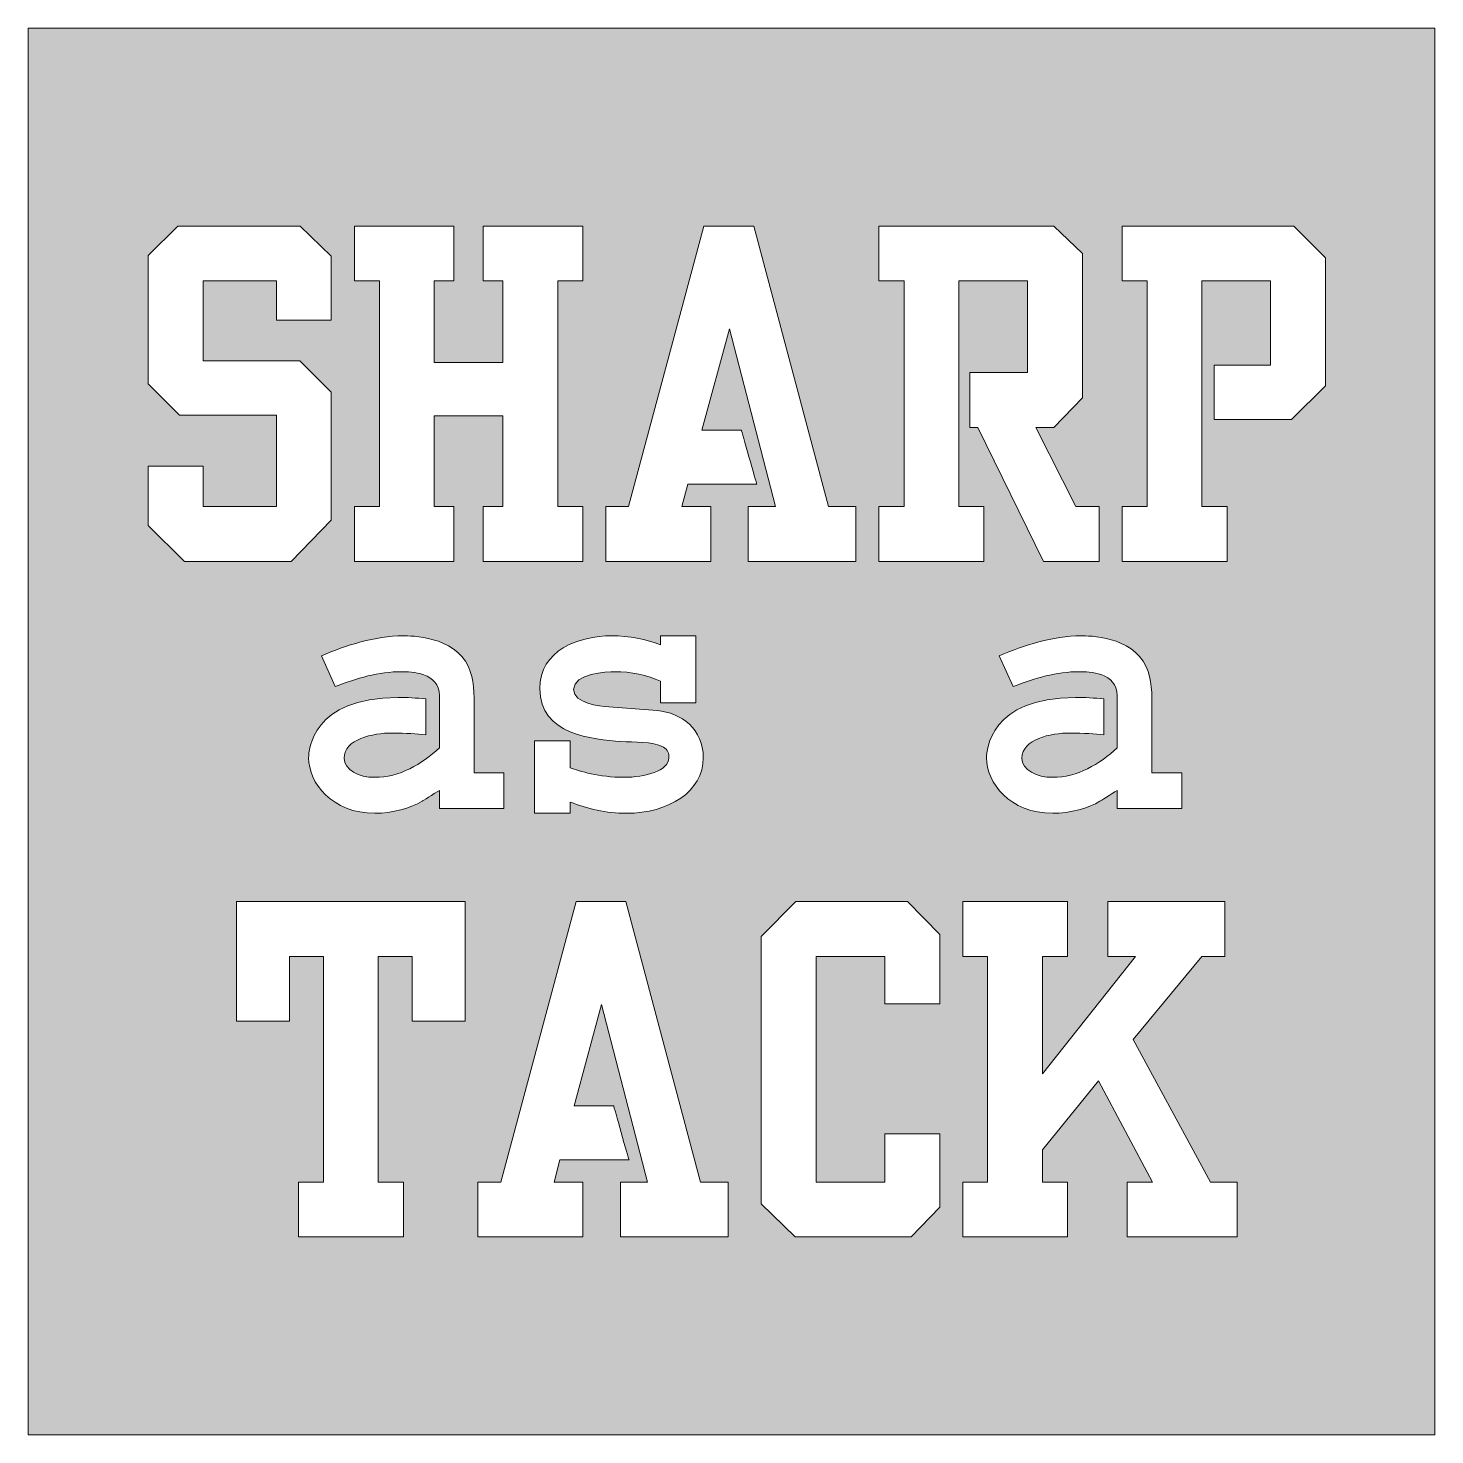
# Model space of a CAD drawing. Header units: inches. Extents: x 0 to 102, y 0 to 102.
import ezdxf

# ---------------------------------------------------------------- set-up
doc = ezdxf.new("R2010")
doc.units = ezdxf.units.IN
doc.header["$MEASUREMENT"] = 0
doc.layers.add('Layer 1', color=7, linetype='Continuous')

msp = doc.modelspace()

# ---------------------------------------------------------------- hatches: boundary and pattern name
at = {"layer": 'Layer 1', "true_color": 0xc1272f}
h = msp.add_hatch(color=242, dxfattribs=at)
h.dxf.hatch_style = 2
h.paths.add_polyline_path([(101.6, 101.6), (0, 101.6), (0, 0), (101.6, 0)])
h.paths.add_polyline_path([(61.45, 67.05), (63.26, 67.05), (63.26, 83.34), (61.45, 83.34), (61.45, 87.3), (74.08, 87.3), (76.15, 85.33), (76.15, 74.91), (74.08, 72.76), (72.77, 72.76), (75.67, 67.05), (77.35, 67.05), (77.35, 63.09), (73.33, 63.09), (68.6, 72.76), (68.01, 72.76), (68.01, 76.72), (72.19, 76.72), (72.19, 83.34), (67.22, 83.34), (67.22, 67.05), (69.03, 67.05), (69.03, 63.09), (61.45, 63.09)])
edge = h.paths.add_edge_path()
edge.add_spline(control_points=[(83.32, 47.82), (83.32, 47.82), (83.32, 45.23), (83.32, 45.23), (83.32, 45.23), (78.66, 45.23), (78.66, 45.23), (78.66, 45.23), (78.66, 46.54), (78.66, 46.54), (78.25, 46.29), (77.41, 45.76), (77.41, 45.76), (76.63, 45.28), (75.24, 44.89), (74.01, 44.89), (70.89, 44.89), (69.22, 47.1), (69.22, 48.91), (69.22, 49.44), (69.47, 53.26), (75.65, 53.26), (76.31, 53.26), (77.01, 53.22), (77.69, 53.16), (77.69, 53.16), (77.69, 50.56), (77.69, 50.56), (77.04, 50.62), (76.26, 50.69), (75.26, 50.69), (73.84, 50.69), (71.78, 50.25), (71.78, 48.88), (71.78, 47.99), (72.87, 47.49), (73.98, 47.49), (75.79, 47.49), (77.38, 48.43), (78.66, 49.63), (78.66, 49.63), (78.66, 50.47), (78.66, 50.47), (78.66, 50.47), (78.66, 53.06), (78.66, 53.06), (78.66, 53.06), (78.66, 53.39), (78.66, 53.39), (78.66, 55.07), (76.6, 55.12), (75.93, 55.12), (74.29, 55.12), (72.67, 54.65), (71.14, 54.04), (71.14, 54.04), (70.14, 56.27), (70.14, 56.27), (71.92, 57.02), (74.01, 57.71), (76.04, 57.71), (76.6, 57.71), (79.72, 57.71), (80.75, 55.48), (81.17, 54.59), (81.17, 53.48), (81.17, 52.45), (81.17, 52.45), (81.17, 47.82), (81.17, 47.82), (81.17, 47.82), (83.32, 47.82), (83.32, 47.82)], knot_values=[0, 0, 0, 0, 1, 1, 1, 2, 2, 2, 3, 3, 3, 4, 4, 4, 5, 5, 5, 6, 6, 6, 7, 7, 7, 8, 8, 8, 9, 9, 9, 10, 10, 10, 11, 11, 11, 12, 12, 12, 13, 13, 13, 14, 14, 14, 15, 15, 15, 16, 16, 16, 17, 17, 17, 18, 18, 18, 19, 19, 19, 20, 20, 20, 21, 21, 21, 22, 22, 22, 23, 23, 23, 24, 24, 24, 24], degree=3, periodic=1)
h.paths.add_polyline_path([(23.56, 67.05), (25.37, 67.05), (25.37, 83.34), (23.56, 83.34), (23.56, 87.3), (30.75, 87.3), (30.75, 83.34), (29.33, 83.34), (29.33, 77.44), (34.29, 77.44), (34.29, 83.34), (32.87, 83.34), (32.87, 87.3), (40.06, 87.3), (40.06, 83.34), (38.25, 83.34), (38.25, 67.05), (40.06, 67.05), (40.06, 63.09), (32.87, 63.09), (32.87, 67.05), (34.29, 67.05), (34.29, 73.6), (29.33, 73.6), (29.33, 67.05), (30.75, 67.05), (30.75, 63.09), (23.56, 63.09)])
edge = h.paths.add_edge_path()
edge.add_spline(control_points=[(42.38, 55.12), (41.77, 55.12), (39.4, 54.98), (39.4, 53.84), (39.4, 52.81), (41.27, 52.64), (41.94, 52.59), (41.94, 52.59), (45.42, 52.31), (45.42, 52.31), (47.2, 52.17), (48.76, 50.94), (48.76, 48.91), (48.76, 46.46), (46.28, 44.89), (43.19, 44.89), (41.77, 44.89), (40.35, 45.23), (39.15, 45.7), (39.15, 45.7), (39.15, 44.89), (39.15, 44.89), (39.15, 44.89), (36.58, 44.89), (36.58, 44.89), (36.58, 44.89), (36.58, 50.13), (36.58, 50.13), (36.58, 50.13), (39.15, 50.13), (39.15, 50.13), (39.15, 50.13), (39.15, 48.18), (39.15, 48.18), (39.85, 47.93), (41.21, 47.49), (43.05, 47.49), (44.53, 47.49), (46.28, 47.96), (46.28, 48.91), (46.28, 49.21), (46.2, 49.49), (45.89, 49.66), (45.03, 50.13), (43.8, 49.99), (42.8, 50.08), (40.85, 50.25), (36.95, 50.52), (36.95, 53.9), (36.95, 56.66), (39.73, 57.71), (42.16, 57.71), (43.38, 57.71), (44.67, 57.46), (45.67, 57.07), (45.67, 57.07), (45.67, 57.71), (45.67, 57.71), (45.67, 57.71), (48.23, 57.71), (48.23, 57.71), (48.23, 57.71), (48.23, 52.86), (48.23, 52.86), (48.23, 52.86), (45.67, 52.86), (45.67, 52.86), (45.67, 52.86), (45.67, 54.43), (45.67, 54.43), (44.75, 54.87), (43.52, 55.12), (42.38, 55.12)], knot_values=[0, 0, 0, 0, 1, 1, 1, 2, 2, 2, 3, 3, 3, 4, 4, 4, 5, 5, 5, 6, 6, 6, 7, 7, 7, 8, 8, 8, 9, 9, 9, 10, 10, 10, 11, 11, 11, 12, 12, 12, 13, 13, 13, 14, 14, 14, 15, 15, 15, 16, 16, 16, 17, 17, 17, 18, 18, 18, 19, 19, 19, 20, 20, 20, 21, 21, 21, 22, 22, 22, 23, 23, 23, 24, 24, 24, 24], degree=3, periodic=1)
edge = h.paths.add_edge_path()
edge.add_spline(control_points=[(28.45, 45.76), (27.67, 45.28), (26.28, 44.89), (25.05, 44.89), (21.93, 44.89), (20.26, 47.1), (20.26, 48.91), (20.26, 49.44), (20.51, 53.26), (26.7, 53.26), (27.35, 53.26), (28.05, 53.22), (28.73, 53.16), (28.73, 53.16), (28.73, 50.56), (28.73, 50.56), (28.08, 50.62), (27.3, 50.69), (26.31, 50.69), (24.88, 50.69), (22.82, 50.25), (22.82, 48.88), (22.82, 47.99), (23.91, 47.49), (25.02, 47.49), (26.83, 47.49), (28.42, 48.43), (29.71, 49.63), (29.71, 49.63), (29.71, 50.47), (29.71, 50.47), (29.71, 50.47), (29.71, 53.06), (29.71, 53.06), (29.71, 53.06), (29.71, 53.39), (29.71, 53.39), (29.71, 55.07), (27.64, 55.12), (26.97, 55.12), (25.33, 55.12), (23.71, 54.65), (22.18, 54.04), (22.18, 54.04), (21.18, 56.27), (21.18, 56.27), (22.96, 57.02), (25.05, 57.71), (27.09, 57.71), (27.64, 57.71), (30.76, 57.71), (31.8, 55.48), (32.21, 54.59), (32.21, 53.48), (32.21, 52.45), (32.21, 52.45), (32.21, 47.82), (32.21, 47.82), (32.21, 47.82), (34.36, 47.82), (34.36, 47.82), (34.36, 47.82), (34.36, 45.23), (34.36, 45.23), (34.36, 45.23), (29.71, 45.23), (29.71, 45.23), (29.71, 45.23), (29.71, 46.54), (29.71, 46.54), (29.29, 46.29), (28.45, 45.76), (28.45, 45.76)], knot_values=[0, 0, 0, 0, 1, 1, 1, 2, 2, 2, 3, 3, 3, 4, 4, 4, 5, 5, 5, 6, 6, 6, 7, 7, 7, 8, 8, 8, 9, 9, 9, 10, 10, 10, 11, 11, 11, 12, 12, 12, 13, 13, 13, 14, 14, 14, 15, 15, 15, 16, 16, 16, 17, 17, 17, 18, 18, 18, 19, 19, 19, 20, 20, 20, 21, 21, 21, 22, 22, 22, 23, 23, 23, 24, 24, 24, 24], degree=3, periodic=1)
h.paths.add_polyline_path([(8.67, 65.68), (8.67, 69.97), (12.63, 69.97), (12.63, 67.05), (17.93, 67.05), (17.93, 73.65), (10.93, 73.65), (8.67, 75.91), (8.67, 85.19), (10.82, 87.3), (19.65, 87.3), (21.88, 85.12), (21.88, 80.51), (17.93, 80.51), (17.93, 83.34), (12.63, 83.34), (12.63, 77.57), (19.63, 77.57), (21.88, 75.3), (21.88, 66.07), (18.99, 63.09), (11.3, 63.09)])
h.paths.add_polyline_path([(31.56, 29.87), (27.74, 29.87), (27.74, 34.55), (25.29, 34.55), (25.29, 18.26), (27.1, 18.26), (27.1, 14.3), (19.52, 14.3), (19.52, 18.26), (21.33, 18.26), (21.33, 34.55), (18.88, 34.55), (18.88, 29.87), (15.05, 29.87), (15.05, 38.51), (31.56, 38.51)])
edge = h.paths.add_edge_path()
edge.add_spline(control_points=[(50.56, 14.3), (50.56, 14.3), (42.78, 14.3), (42.78, 14.3), (42.78, 14.3), (42.78, 18.26), (42.78, 18.26), (42.78, 18.26), (44.74, 18.26), (44.74, 18.26), (44.74, 18.26), (41.42, 31.09), (41.42, 31.09), (41.42, 31.09), (39.43, 23.77), (39.43, 23.77), (39.43, 23.77), (42.29, 23.77), (42.29, 23.77), (42.29, 23.77), (43.37, 19.92), (43.4, 19.86), (43.4, 19.86), (38.41, 19.86), (38.41, 19.86), (38.41, 19.86), (37.99, 18.26), (37.99, 18.26), (37.99, 18.26), (40.07, 18.26), (40.07, 18.26), (40.07, 18.26), (40.07, 14.3), (40.07, 14.3), (40.07, 14.3), (32.49, 14.3), (32.49, 14.3), (32.49, 14.3), (32.49, 18.26), (32.49, 18.26), (32.49, 18.26), (34.14, 18.26), (34.14, 18.26), (34.14, 18.26), (39.58, 38.51), (39.58, 38.51), (39.58, 38.51), (43.17, 38.51), (43.17, 38.51), (43.17, 38.51), (48.57, 18.26), (48.57, 18.26), (48.57, 18.26), (50.56, 18.26), (50.56, 18.26), (50.56, 18.26), (50.56, 14.3), (50.56, 14.3)], knot_values=[0, 0, 0, 0, 1, 1, 1, 2, 2, 2, 3, 3, 3, 4, 4, 4, 5, 5, 5, 6, 6, 6, 7, 7, 7, 8, 8, 8, 9, 9, 9, 10, 10, 10, 11, 11, 11, 12, 12, 12, 13, 13, 13, 14, 14, 14, 15, 15, 15, 16, 16, 16, 17, 17, 17, 18, 18, 18, 19, 19, 19, 19], degree=3, periodic=1)
edge = h.paths.add_edge_path()
edge.add_spline(control_points=[(51.52, 72.56), (51.52, 72.56), (52.6, 68.72), (52.63, 68.66), (52.63, 68.66), (47.64, 68.66), (47.64, 68.66), (47.64, 68.66), (47.22, 67.05), (47.22, 67.05), (47.22, 67.05), (49.3, 67.05), (49.3, 67.05), (49.3, 67.05), (49.3, 63.09), (49.3, 63.09), (49.3, 63.09), (41.72, 63.09), (41.72, 63.09), (41.72, 63.09), (41.72, 67.05), (41.72, 67.05), (41.72, 67.05), (43.37, 67.05), (43.37, 67.05), (43.37, 67.05), (48.81, 87.3), (48.81, 87.3), (48.81, 87.3), (52.41, 87.3), (52.41, 87.3), (52.41, 87.3), (57.81, 67.05), (57.81, 67.05), (57.81, 67.05), (59.79, 67.05), (59.79, 67.05), (59.79, 67.05), (59.79, 63.09), (59.79, 63.09), (59.79, 63.09), (52.01, 63.09), (52.01, 63.09), (52.01, 63.09), (52.01, 67.05), (52.01, 67.05), (52.01, 67.05), (53.97, 67.05), (53.97, 67.05), (53.97, 67.05), (50.65, 79.89), (50.65, 79.89), (50.65, 79.89), (48.66, 72.56), (48.66, 72.56), (48.66, 72.56), (51.52, 72.56), (51.52, 72.56)], knot_values=[0, 0, 0, 0, 1, 1, 1, 2, 2, 2, 3, 3, 3, 4, 4, 4, 5, 5, 5, 6, 6, 6, 7, 7, 7, 8, 8, 8, 9, 9, 9, 10, 10, 10, 11, 11, 11, 12, 12, 12, 13, 13, 13, 14, 14, 14, 15, 15, 15, 16, 16, 16, 17, 17, 17, 18, 18, 18, 19, 19, 19, 19], degree=3, periodic=1)
h.paths.add_polyline_path([(65.84, 31.13), (61.88, 31.13), (61.88, 34.55), (56.91, 34.55), (56.91, 18.26), (61.88, 18.26), (61.88, 21.73), (65.84, 21.73), (65.84, 16.44), (63.77, 14.3), (55.41, 14.3), (52.95, 16.69), (52.95, 36), (55.44, 38.51), (63.5, 38.51), (65.84, 36.14)])
h.paths.add_polyline_path([(87.32, 14.3), (79.37, 14.3), (79.37, 18.26), (81.21, 18.26), (77.31, 25.58), (73.26, 20.59), (73.26, 18.26), (75.07, 18.26), (75.07, 14.3), (67.5, 14.3), (67.5, 18.26), (69.3, 18.26), (69.3, 34.55), (67.5, 34.55), (67.5, 38.51), (75.07, 38.51), (75.07, 34.55), (73.26, 34.55), (73.26, 26.08), (79.99, 34.55), (77.97, 34.55), (77.97, 38.51), (86.42, 38.51), (86.42, 34.55), (84.78, 34.55), (79.82, 28.56), (85.39, 18.26), (87.32, 18.26)])
h.paths.add_polyline_path([(93.7, 75.76), (91.25, 73.34), (85.67, 73.34), (85.67, 77.25), (89.74, 77.25), (89.74, 83.34), (84.78, 83.34), (84.78, 67.05), (86.59, 67.05), (86.59, 63.09), (79.01, 63.09), (79.01, 67.05), (80.82, 67.05), (80.82, 83.34), (79.01, 83.34), (79.01, 87.3), (91.42, 87.3), (93.7, 85.02)])

# ---------------------------------------------------------------- linework, layer by layer
at = {"layer": 'Layer 1', "lineweight": 0}
for points in [[(101.6, 101.6), (0, 101.6), (0, 0), (101.6, 0), (101.6, 101.6)], [(8.67, 65.68), (8.67, 69.97), (12.63, 69.97), (12.63, 67.05), (17.93, 67.05), (17.93, 73.65), (10.93, 73.65), (8.67, 75.91), (8.67, 85.19), (10.82, 87.3), (19.65, 87.3), (21.88, 85.12), (21.88, 80.51), (17.93, 80.51), (17.93, 83.34), (12.63, 83.34), (12.63, 77.57), (19.63, 77.57), (21.88, 75.3), (21.88, 66.07), (18.99, 63.09), (11.3, 63.09), (8.67, 65.68)], [(23.56, 67.05), (25.37, 67.05), (25.37, 83.34), (23.56, 83.34), (23.56, 87.3), (30.75, 87.3), (30.75, 83.34), (29.33, 83.34), (29.33, 77.44), (34.29, 77.44), (34.29, 83.34), (32.87, 83.34), (32.87, 87.3), (40.06, 87.3), (40.06, 83.34), (38.25, 83.34), (38.25, 67.05), (40.06, 67.05), (40.06, 63.09), (32.87, 63.09), (32.87, 67.05), (34.29, 67.05), (34.29, 73.6), (29.33, 73.6), (29.33, 67.05), (30.75, 67.05), (30.75, 63.09), (23.56, 63.09), (23.56, 67.05)], [(61.45, 67.05), (63.26, 67.05), (63.26, 83.34), (61.45, 83.34), (61.45, 87.3), (74.08, 87.3), (76.15, 85.33), (76.15, 74.91), (74.08, 72.76), (72.77, 72.76), (75.67, 67.05), (77.35, 67.05), (77.35, 63.09), (73.33, 63.09), (68.6, 72.76), (68.01, 72.76), (68.01, 76.72), (72.19, 76.72), (72.19, 83.34), (67.22, 83.34), (67.22, 67.05), (69.03, 67.05), (69.03, 63.09), (61.45, 63.09), (61.45, 67.05)], [(93.7, 75.76), (91.25, 73.34), (85.67, 73.34), (85.67, 77.25), (89.74, 77.25), (89.74, 83.34), (84.78, 83.34), (84.78, 67.05), (86.59, 67.05), (86.59, 63.09), (79.01, 63.09), (79.01, 67.05), (80.82, 67.05), (80.82, 83.34), (79.01, 83.34), (79.01, 87.3), (91.42, 87.3), (93.7, 85.02), (93.7, 75.76)], [(31.56, 29.87), (27.74, 29.87), (27.74, 34.55), (25.29, 34.55), (25.29, 18.26), (27.1, 18.26), (27.1, 14.3), (19.52, 14.3), (19.52, 18.26), (21.33, 18.26), (21.33, 34.55), (18.88, 34.55), (18.88, 29.87), (15.05, 29.87), (15.05, 38.51), (31.56, 38.51), (31.56, 29.87)], [(65.84, 31.13), (61.88, 31.13), (61.88, 34.55), (56.91, 34.55), (56.91, 18.26), (61.88, 18.26), (61.88, 21.73), (65.84, 21.73), (65.84, 16.44), (63.77, 14.3), (55.41, 14.3), (52.95, 16.69), (52.95, 36), (55.44, 38.51), (63.5, 38.51), (65.84, 36.14), (65.84, 31.13)], [(87.32, 14.3), (79.37, 14.3), (79.37, 18.26), (81.21, 18.26), (77.31, 25.58), (73.26, 20.59), (73.26, 18.26), (75.07, 18.26), (75.07, 14.3), (67.5, 14.3), (67.5, 18.26), (69.3, 18.26), (69.3, 34.55), (67.5, 34.55), (67.5, 38.51), (75.07, 38.51), (75.07, 34.55), (73.26, 34.55), (73.26, 26.08), (79.99, 34.55), (77.97, 34.55), (77.97, 38.51), (86.42, 38.51), (86.42, 34.55), (84.78, 34.55), (79.82, 28.56), (85.39, 18.26), (87.32, 18.26), (87.32, 14.3)]]:
    msp.add_lwpolyline(points, dxfattribs=at)
for points, knots in [([(51.52, 72.56), (51.52, 72.56), (52.6, 68.72), (52.63, 68.66), (52.63, 68.66), (47.64, 68.66), (47.64, 68.66), (47.64, 68.66), (47.22, 67.05), (47.22, 67.05), (47.22, 67.05), (49.3, 67.05), (49.3, 67.05), (49.3, 67.05), (49.3, 63.09), (49.3, 63.09), (49.3, 63.09), (41.72, 63.09), (41.72, 63.09), (41.72, 63.09), (41.72, 67.05), (41.72, 67.05), (41.72, 67.05), (43.37, 67.05), (43.37, 67.05), (43.37, 67.05), (48.81, 87.3), (48.81, 87.3), (48.81, 87.3), (52.41, 87.3), (52.41, 87.3), (52.41, 87.3), (57.81, 67.05), (57.81, 67.05), (57.81, 67.05), (59.79, 67.05), (59.79, 67.05), (59.79, 67.05), (59.79, 63.09), (59.79, 63.09), (59.79, 63.09), (52.01, 63.09), (52.01, 63.09), (52.01, 63.09), (52.01, 67.05), (52.01, 67.05), (52.01, 67.05), (53.97, 67.05), (53.97, 67.05), (53.97, 67.05), (50.65, 79.89), (50.65, 79.89), (50.65, 79.89), (48.66, 72.56), (48.66, 72.56), (48.66, 72.56), (51.52, 72.56), (51.52, 72.56)], [0, 0, 0, 0, 1, 1, 1, 2, 2, 2, 3, 3, 3, 4, 4, 4, 5, 5, 5, 6, 6, 6, 7, 7, 7, 8, 8, 8, 9, 9, 9, 10, 10, 10, 11, 11, 11, 12, 12, 12, 13, 13, 13, 14, 14, 14, 15, 15, 15, 16, 16, 16, 17, 17, 17, 18, 18, 18, 19, 19, 19, 19]), ([(28.45, 45.76), (27.67, 45.28), (26.28, 44.89), (25.05, 44.89), (21.93, 44.89), (20.26, 47.1), (20.26, 48.91), (20.26, 49.44), (20.51, 53.26), (26.7, 53.26), (27.35, 53.26), (28.05, 53.22), (28.73, 53.16), (28.73, 53.16), (28.73, 50.56), (28.73, 50.56), (28.08, 50.62), (27.3, 50.69), (26.31, 50.69), (24.88, 50.69), (22.82, 50.25), (22.82, 48.88), (22.82, 47.99), (23.91, 47.49), (25.02, 47.49), (26.83, 47.49), (28.42, 48.43), (29.71, 49.63), (29.71, 49.63), (29.71, 50.47), (29.71, 50.47), (29.71, 50.47), (29.71, 53.06), (29.71, 53.06), (29.71, 53.06), (29.71, 53.39), (29.71, 53.39), (29.71, 55.07), (27.64, 55.12), (26.97, 55.12), (25.33, 55.12), (23.71, 54.65), (22.18, 54.04), (22.18, 54.04), (21.18, 56.27), (21.18, 56.27), (22.96, 57.02), (25.05, 57.71), (27.09, 57.71), (27.64, 57.71), (30.76, 57.71), (31.8, 55.48), (32.21, 54.59), (32.21, 53.48), (32.21, 52.45), (32.21, 52.45), (32.21, 47.82), (32.21, 47.82), (32.21, 47.82), (34.36, 47.82), (34.36, 47.82), (34.36, 47.82), (34.36, 45.23), (34.36, 45.23), (34.36, 45.23), (29.71, 45.23), (29.71, 45.23), (29.71, 45.23), (29.71, 46.54), (29.71, 46.54), (29.29, 46.29), (28.45, 45.76), (28.45, 45.76)], [0, 0, 0, 0, 1, 1, 1, 2, 2, 2, 3, 3, 3, 4, 4, 4, 5, 5, 5, 6, 6, 6, 7, 7, 7, 8, 8, 8, 9, 9, 9, 10, 10, 10, 11, 11, 11, 12, 12, 12, 13, 13, 13, 14, 14, 14, 15, 15, 15, 16, 16, 16, 17, 17, 17, 18, 18, 18, 19, 19, 19, 20, 20, 20, 21, 21, 21, 22, 22, 22, 23, 23, 23, 24, 24, 24, 24]), ([(42.38, 55.12), (41.77, 55.12), (39.4, 54.98), (39.4, 53.84), (39.4, 52.81), (41.27, 52.64), (41.94, 52.59), (41.94, 52.59), (45.42, 52.31), (45.42, 52.31), (47.2, 52.17), (48.76, 50.94), (48.76, 48.91), (48.76, 46.46), (46.28, 44.89), (43.19, 44.89), (41.77, 44.89), (40.35, 45.23), (39.15, 45.7), (39.15, 45.7), (39.15, 44.89), (39.15, 44.89), (39.15, 44.89), (36.58, 44.89), (36.58, 44.89), (36.58, 44.89), (36.58, 50.13), (36.58, 50.13), (36.58, 50.13), (39.15, 50.13), (39.15, 50.13), (39.15, 50.13), (39.15, 48.18), (39.15, 48.18), (39.85, 47.93), (41.21, 47.49), (43.05, 47.49), (44.53, 47.49), (46.28, 47.96), (46.28, 48.91), (46.28, 49.21), (46.2, 49.49), (45.89, 49.66), (45.03, 50.13), (43.8, 49.99), (42.8, 50.08), (40.85, 50.25), (36.95, 50.52), (36.95, 53.9), (36.95, 56.66), (39.73, 57.71), (42.16, 57.71), (43.38, 57.71), (44.67, 57.46), (45.67, 57.07), (45.67, 57.07), (45.67, 57.71), (45.67, 57.71), (45.67, 57.71), (48.23, 57.71), (48.23, 57.71), (48.23, 57.71), (48.23, 52.86), (48.23, 52.86), (48.23, 52.86), (45.67, 52.86), (45.67, 52.86), (45.67, 52.86), (45.67, 54.43), (45.67, 54.43), (44.75, 54.87), (43.52, 55.12), (42.38, 55.12)], [0, 0, 0, 0, 1, 1, 1, 2, 2, 2, 3, 3, 3, 4, 4, 4, 5, 5, 5, 6, 6, 6, 7, 7, 7, 8, 8, 8, 9, 9, 9, 10, 10, 10, 11, 11, 11, 12, 12, 12, 13, 13, 13, 14, 14, 14, 15, 15, 15, 16, 16, 16, 17, 17, 17, 18, 18, 18, 19, 19, 19, 20, 20, 20, 21, 21, 21, 22, 22, 22, 23, 23, 23, 24, 24, 24, 24]), ([(83.32, 47.82), (83.32, 47.82), (83.32, 45.23), (83.32, 45.23), (83.32, 45.23), (78.66, 45.23), (78.66, 45.23), (78.66, 45.23), (78.66, 46.54), (78.66, 46.54), (78.25, 46.29), (77.41, 45.76), (77.41, 45.76), (76.63, 45.28), (75.24, 44.89), (74.01, 44.89), (70.89, 44.89), (69.22, 47.1), (69.22, 48.91), (69.22, 49.44), (69.47, 53.26), (75.65, 53.26), (76.31, 53.26), (77.01, 53.22), (77.69, 53.16), (77.69, 53.16), (77.69, 50.56), (77.69, 50.56), (77.04, 50.62), (76.26, 50.69), (75.26, 50.69), (73.84, 50.69), (71.78, 50.25), (71.78, 48.88), (71.78, 47.99), (72.87, 47.49), (73.98, 47.49), (75.79, 47.49), (77.38, 48.43), (78.66, 49.63), (78.66, 49.63), (78.66, 50.47), (78.66, 50.47), (78.66, 50.47), (78.66, 53.06), (78.66, 53.06), (78.66, 53.06), (78.66, 53.39), (78.66, 53.39), (78.66, 55.07), (76.6, 55.12), (75.93, 55.12), (74.29, 55.12), (72.67, 54.65), (71.14, 54.04), (71.14, 54.04), (70.14, 56.27), (70.14, 56.27), (71.92, 57.02), (74.01, 57.71), (76.04, 57.71), (76.6, 57.71), (79.72, 57.71), (80.75, 55.48), (81.17, 54.59), (81.17, 53.48), (81.17, 52.45), (81.17, 52.45), (81.17, 47.82), (81.17, 47.82), (81.17, 47.82), (83.32, 47.82), (83.32, 47.82)], [0, 0, 0, 0, 1, 1, 1, 2, 2, 2, 3, 3, 3, 4, 4, 4, 5, 5, 5, 6, 6, 6, 7, 7, 7, 8, 8, 8, 9, 9, 9, 10, 10, 10, 11, 11, 11, 12, 12, 12, 13, 13, 13, 14, 14, 14, 15, 15, 15, 16, 16, 16, 17, 17, 17, 18, 18, 18, 19, 19, 19, 20, 20, 20, 21, 21, 21, 22, 22, 22, 23, 23, 23, 24, 24, 24, 24]), ([(50.56, 14.3), (50.56, 14.3), (42.78, 14.3), (42.78, 14.3), (42.78, 14.3), (42.78, 18.26), (42.78, 18.26), (42.78, 18.26), (44.74, 18.26), (44.74, 18.26), (44.74, 18.26), (41.42, 31.09), (41.42, 31.09), (41.42, 31.09), (39.43, 23.77), (39.43, 23.77), (39.43, 23.77), (42.29, 23.77), (42.29, 23.77), (42.29, 23.77), (43.37, 19.92), (43.4, 19.86), (43.4, 19.86), (38.41, 19.86), (38.41, 19.86), (38.41, 19.86), (37.99, 18.26), (37.99, 18.26), (37.99, 18.26), (40.07, 18.26), (40.07, 18.26), (40.07, 18.26), (40.07, 14.3), (40.07, 14.3), (40.07, 14.3), (32.49, 14.3), (32.49, 14.3), (32.49, 14.3), (32.49, 18.26), (32.49, 18.26), (32.49, 18.26), (34.14, 18.26), (34.14, 18.26), (34.14, 18.26), (39.58, 38.51), (39.58, 38.51), (39.58, 38.51), (43.17, 38.51), (43.17, 38.51), (43.17, 38.51), (48.57, 18.26), (48.57, 18.26), (48.57, 18.26), (50.56, 18.26), (50.56, 18.26), (50.56, 18.26), (50.56, 14.3), (50.56, 14.3)], [0, 0, 0, 0, 1, 1, 1, 2, 2, 2, 3, 3, 3, 4, 4, 4, 5, 5, 5, 6, 6, 6, 7, 7, 7, 8, 8, 8, 9, 9, 9, 10, 10, 10, 11, 11, 11, 12, 12, 12, 13, 13, 13, 14, 14, 14, 15, 15, 15, 16, 16, 16, 17, 17, 17, 18, 18, 18, 19, 19, 19, 19])]:
    msp.add_open_spline(points, degree=3, knots=knots, dxfattribs=at)

doc.saveas('drawing.dxf')
